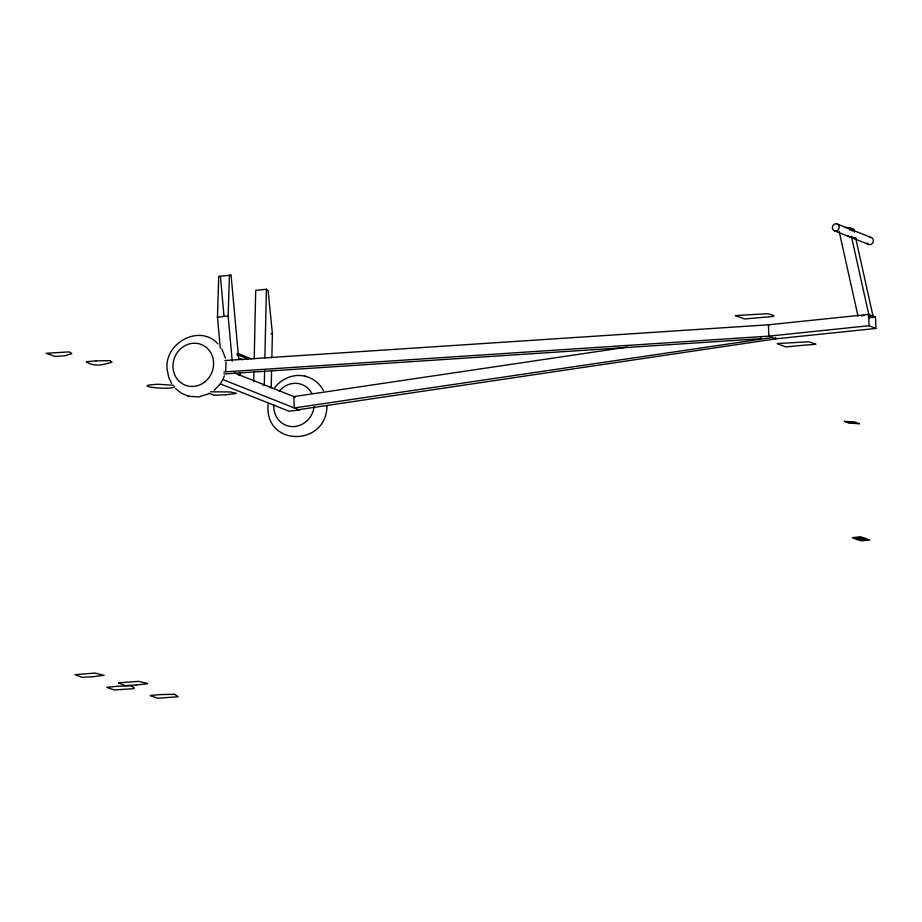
<?xml version="1.0" encoding="UTF-8"?>
<svg xmlns="http://www.w3.org/2000/svg" width="922" height="922" viewBox="0 0 922 922"><rect width="100%" height="100%" fill="white"/><g stroke="black" fill="none" stroke-linecap="round" stroke-linejoin="round"><path stroke-width="1.38" d="M253.7 381.673L253.919 371.693M254.207 358.854L255.705 290.384L266.4 289.266L268.106 290.626L272.393 333.66L271.863 357.782M264.602 370.575L264.291 384.843L262.954 384.981M264.891 357.736L266.4 289.266M271.575 370.563L271.206 387.597L269.869 387.736M220.277 348.205L217.454 317.156L218.733 276.335L231.088 275.217L238.752 359.534M232.24 361.205L228.137 316.05L229.428 275.229L231.088 275.217M248.133 358.935L238.233 354.993L238.291 353.633L236.954 353.645M326.999 405.807C326.48 447.654 262.793 446.674 268.244 403.202M225.66 371.047L226.086 361.908M224.323 375.946L223.078 378.954M222.283 380.509L220.669 383.195M219.678 384.589L214.204 390.283M274.502 387.943C281.279 378.654 293.599 373.456 304.917 376.188M71.639 353.702L64.713 355.765L55.101 356.445L46.112 353.299L68.136 351.95L70.06 352.169L71.651 353.564M111.804 362.208C102.676 365.02 94.505 367.014 86.426 361.977M208.533 393.948L198.495 396.909L189.264 396.345M777.373 343.56L808.755 341.762L815.74 344.01M86.403 361.701L96.049 360.882M815.751 344.286L800.769 345.485M118.719 682.833L138.554 681.346L147.428 683.467M150.378 695.442L160.082 694.612M236.09 393.533L225.625 394.789M147.451 683.767L136.272 684.988M217.972 343.906C199.117 322.977 162.664 344.09 167.343 370.656M177.762 696.79L157.754 698.242L150.401 695.707M848.056 421.999L855.42 422.783M627.052 347.133L293.841 396.61L294.245 407.939L772.256 337.487M298.613 409.679L775.679 338.847L875.9 328.451L875.497 317.11L868.662 314.39L768.441 324.786L224.91 360.525M855.524 423.152L847.952 422.264M174.754 386.698C171.769 390.755 126.706 385.661 158.423 384.255L173.716 385.361M217.454 317.156L228.137 316.05M271.056 333.799L272.393 333.66M238.844 375.381L240.181 375.242L239.916 372.384M861.402 315.797L864.121 315.508M868.201 315.094L873.157 316.719L855.593 237.68M868.397 317.214L873.157 316.719M868.34 317.86L875.497 317.11M875.9 328.451L869.066 325.731L768.844 336.127L223.873 371.958M92.776 676.725L104.117 675.33L95.001 673.083L75.085 674.662L81.712 677.301L92.465 676.748M800.55 345.496L785.867 346.937L777.407 343.814M210.562 391.815L230.212 391.954L236.055 393.233M225.337 394.812L214.088 395.25M116.575 686.348L106.745 687.339L114.201 689.967L133.022 688.711C137.228 688.665 130.267 684.965 128.435 685.818L116.91 686.325M135.96 685.011L125.346 685.588L118.731 683.098M223.908 373.975L760.742 338.685L760.696 337.268M96.268 360.871L110.179 360.663M160.405 694.589L174.569 694.278M236.896 355.016L238.233 354.993M845.267 227.504L849.485 227.665L853.749 229.371L854.371 232.137M851.64 229.278L853.749 229.371M306.092 376.487C313.549 378.481 319.969 383.806 323.507 390.64M175.434 388.496L181.611 393.348L188.088 396.045M304.548 376.095L306.473 376.579M187.708 395.953L189.632 396.437M837.199 223.988A3.688 3.377 -68.3 0 1 837.798 230.212A3.688 3.377 -68.3 0 1 832.393 227.988A3.688 3.377 -68.3 0 1 837.199 223.988L871.278 237.553M851.571 230.488L852.631 230.915M834.479 230.834L849.508 236.816M855.017 239.005L868.639 244.434M769.075 325.051L768.441 324.786L768.844 336.127L775.679 338.847L775.621 337.429M238.291 353.633L251.476 358.877M239.098 358.416L242.428 359.741M234.372 372.937L295.236 397.152M222.87 379.53L299.604 410.071L288.92 411.177L220.116 383.806M209.029 393.245L214.008 395.227M174.707 694.335L177.911 696.548M110.329 360.744L111.816 362.069M221.81 348.908L225.521 358.22M171.584 383.506L168.761 377.398L167.32 370.471M849.485 227.665L850.096 230.442M851.329 235.986L868.881 315.013M839.17 231.399L858.002 316.142M220.404 276.323L224.034 316.338M868.662 314.39L869.066 325.731M279.159 391.216A21.874 20.065 -68.3 0 1 311.74 393.198M314.16 406.809A21.874 20.065 -68.3 0 1 292.055 426.586A21.874 20.065 -68.3 0 1 273.765 405.115M869.446 237.427A3.688 3.377 -68.3 0 1 873.249 239.812A3.688 3.377 -68.3 0 1 871.255 244.272A3.688 3.377 -68.3 0 1 866.968 242.947M847.894 235.536A3.688 3.377 -68.3 0 0 851.513 236.839L855.789 238.533A3.688 3.377 -68.3 0 1 853.161 238.222M735.376 315.658L744.584 318.966L772.567 316.511C777.523 316.327 767.657 313.157 765.744 313.791L735.456 315.578M853.242 537.538L852.596 537.791L855.674 539.013L865.516 538.31L860.941 536.996L853.242 537.538M857.518 539.243L856.872 539.485L861.448 540.799L869.78 540.004L865.216 538.69L857.518 539.243M844.448 421.354L848.574 423.025L859.488 423.797L855.339 422.138L844.471 421.354M856.884 538.552A3.734 0.599 -0.4 0 0 862.773 538.079A3.734 0.599 -0.4 0 0 857.518 537.514A3.734 0.599 -0.4 0 0 856.884 538.552M861.16 540.257A3.734 0.599 -0.4 0 0 867.037 539.785A3.734 0.599 -0.4 0 0 861.782 539.209A3.734 0.599 -0.4 0 0 861.16 540.257M204.891 381.846A21.874 20.065 -68.3 0 0 201.93 344.759A21.874 20.065 -68.3 0 0 173.048 367.959A21.874 20.065 -68.3 0 0 204.891 381.846"/></g></svg>
